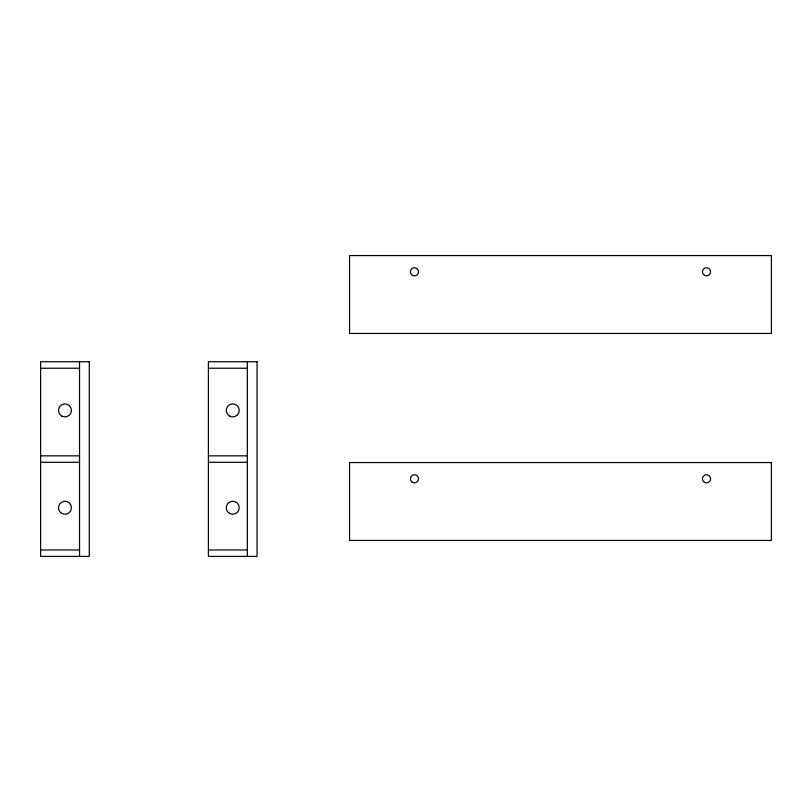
<?xml version="1.0" encoding="UTF-8"?>
<svg xmlns="http://www.w3.org/2000/svg" width="812" height="812" viewBox="0 0 812 812"><rect width="100%" height="100%" fill="white"/><g stroke="black" fill="none" stroke-linecap="round" stroke-linejoin="round"><path stroke-width="1.22" d="M40.6 368.222L79.535 368.222M208.41 368.222L247.345 368.222M40.6 455.837L79.535 455.837M208.41 455.837L247.345 455.837M40.6 462.322L79.535 462.322M208.41 462.322L247.345 462.322M40.6 549.937L79.535 549.937M208.41 549.937L247.345 549.937M247.345 361.736L247.345 556.423M79.535 361.736L79.535 556.423M771.4 255.577L349.566 255.577L349.566 333.458L771.4 333.458L771.4 255.577M89.269 361.736L40.6 361.736L40.6 556.423L89.269 556.423L89.269 361.736M257.079 361.736L208.41 361.736L208.41 556.423L257.079 556.423L257.079 361.736M771.4 462.566L349.566 462.566L349.566 540.447L771.4 540.447L771.4 462.566M412.435 275.319A4.06 4.06 0 0 0 418.525 271.797A4.06 4.06 0 0 0 412.435 268.285A4.06 4.06 0 0 0 412.435 275.319M704.471 275.319A4.06 4.06 0 0 0 710.561 271.797A4.06 4.06 0 0 0 704.471 268.285A4.06 4.06 0 0 0 704.471 275.319M412.191 482.155A4.06 4.06 0 0 0 418.515 479.08A4.06 4.06 0 0 0 412.689 475.142A4.06 4.06 0 0 0 412.191 482.155M704.471 482.308A4.06 4.06 0 0 0 710.561 478.796A4.06 4.06 0 0 0 704.471 475.284A4.06 4.06 0 0 0 704.471 482.308M229.502 513.367A6.486 6.486 0 0 0 239.235 507.754A6.486 6.486 0 0 0 229.502 502.131A6.486 6.486 0 0 0 229.502 513.367M229.502 416.028A6.486 6.486 0 0 0 239.235 410.405A6.486 6.486 0 0 0 229.502 404.782A6.486 6.486 0 0 0 229.502 416.028M61.692 513.367A6.486 6.486 0 0 0 71.426 507.754A6.486 6.486 0 0 0 61.692 502.131A6.486 6.486 0 0 0 61.692 513.367M61.692 416.028A6.486 6.486 0 0 0 71.426 410.405A6.486 6.486 0 0 0 61.692 404.782A6.486 6.486 0 0 0 61.692 416.028"/></g></svg>
